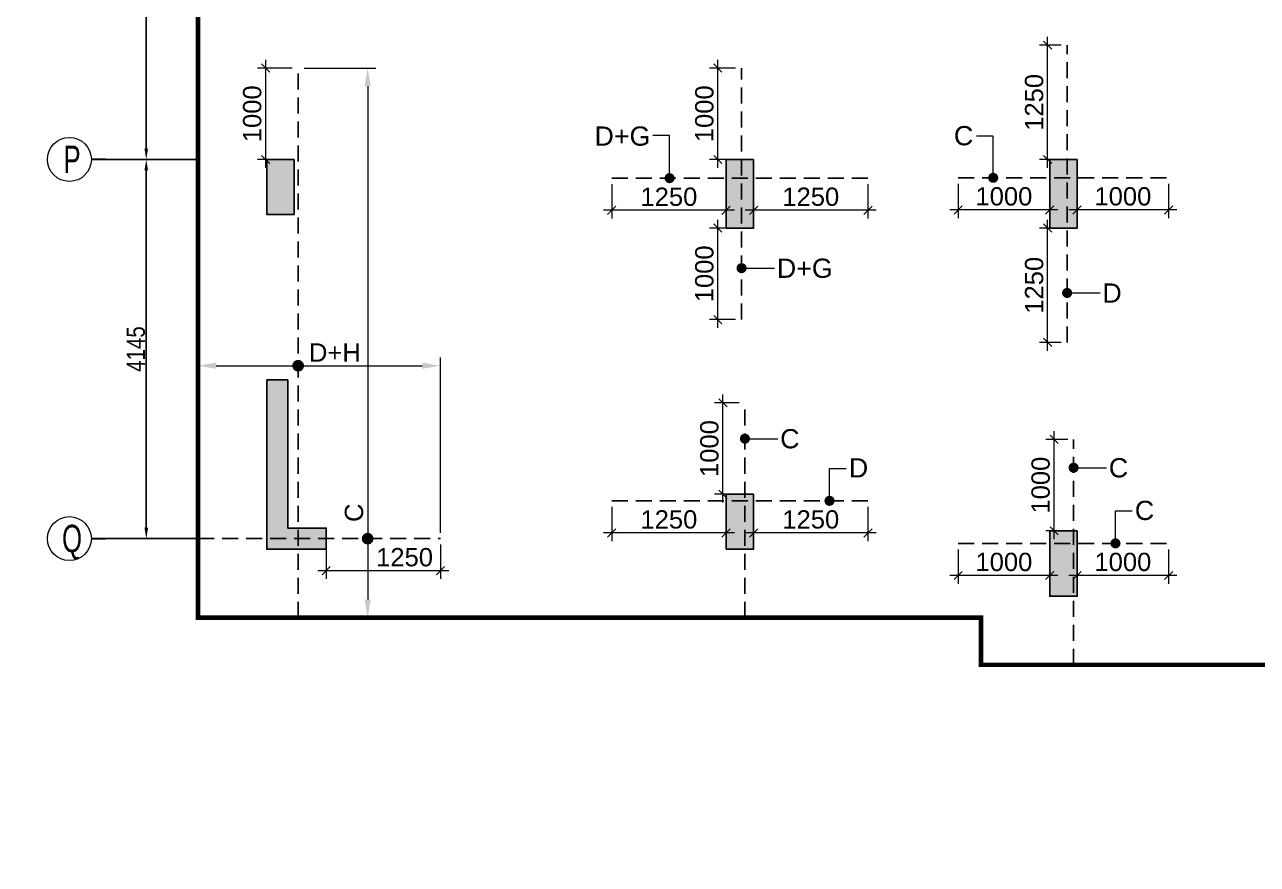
# Model space of a CAD drawing. Header units: millimetres. Extents: x 1123469 to 1883119, y -126924 to 196924.
# Drawn here: x 1460820 to 1474288, y 124283 to 133464 of the extents above; entities that cross this region are included whole.
import ezdxf
from ezdxf.enums import TextEntityAlignment as Align

# ---------------------------------------------------------------- set-up
doc = ezdxf.new("R2010")
doc.units = ezdxf.units.MM
doc.header["$LTSCALE"] = 500
doc.header["$MEASUREMENT"] = 0
doc.header["$PDMODE"] = 34
for name, pattern in [('CONTINOUS', [0]), ('HIDDEN', [0.375, 0.25, -0.125]), ('Site$0$CENTER2', [1.125, 0.75, -0.125, 0.125, -0.125])]:
    doc.linetypes.add(name, pattern=pattern)
doc.layers.get('Defpoints').update_dxf_attribs({"lineweight": 0})
for name, color, linetype, lineweight in [('ARWO', 1, 'Continuous', 18), ('CUT OUT', 1, 'Continuous', 13), ('dim-M', 1, 'Continuous', 15), ('FOOTING', 1, 'Continuous', 15), ('GRID NO.', 7, 'Continuous', 20), ('S - SUNK', 251, 'Continuous', 0), ('TOWER COL HATCH', 253, 'Continuous', 20)]:
    doc.layers.add(name, color=color, linetype=linetype, lineweight=lineweight)
for name, color, linetype in [('COL. DIM', 3, 'Continuous'), ('GRID', 7, 'Continuous'), ('GRID DIM', 7, 'Continuous'), ('reinf.', 4, 'Continuous'), ('TEXT 1', 1, 'Continuous'), ('TOWER AREA COLUMN.', 6, 'Continuous')]:
    doc.layers.add(name, color=color, linetype=linetype)
doc.styles.add('3mm', font='arial.ttf')
doc.styles.add('D50', font='arial.ttf', dxfattribs={"width": 0.8})
doc.dimstyles.new('INNER DIM', dxfattribs={"dimtxt": 200, "dimasz": 120, "dimexe": 25, "dimexo": 25, "dimgap": 12, "dimtad": 1, "dimdec": 0, "dimrnd": 5, "dimzin": 0, "dimdsep": 46, "dimtxsty": 'D50', "dimcen": 0.09, "dimdle": 25, "dimclrt": 6, "dimadec": 0, "dimazin": 0, "dimtfac": 1, "dimtdec": 0, "dimtofl": 0, "dimtmove": 1, "dimatfit": 3, "dimfxl": 75, "dimtolj": 1, "dimtzin": 0, "dimarcsym": 0})
doc.dimstyles.new('PARAMVEER', dxfattribs={"dimtxt": 200, "dimasz": 100, "dimexe": 0, "dimexo": 25, "dimgap": 10, "dimtad": 1, "dimdec": 0, "dimrnd": 5, "dimzin": 0, "dimdsep": 46, "dimtxsty": '3mm', "dimblk": 'OBLIQUE', "dimcen": 0.09, "dimdle": 75, "dimclrd": 1, "dimclre": 1, "dimclrt": 3, "dimadec": 0, "dimazin": 0, "dimtfac": 1, "dimtdec": 0, "dimtmove": 1, "dimatfit": 3, "dimfxl": 100, "dimtolj": 1, "dimtzin": 0, "dimlwd": 18, "dimlwe": 5, "dimarcsym": 0})
doc.dimstyles.new('PARAMVEER BEAM', dxfattribs={"dimtxt": 200, "dimasz": 100, "dimexe": 0, "dimexo": 0, "dimgap": 10, "dimtad": 1, "dimdec": 0, "dimzin": 0, "dimdsep": 46, "dimtxsty": '3mm', "dimblk": 'ARCHTICK', "dimcen": 0.09, "dimdle": 75, "dimclrd": 1, "dimclre": 1, "dimclrt": 3, "dimadec": 0, "dimazin": 0, "dimtfac": 1, "dimtdec": 0, "dimtmove": 1, "dimatfit": 3, "dimfxl": 100, "dimtolj": 1, "dimtzin": 0, "dimlwd": 18, "dimlwe": 5, "dimarcsym": 0})

# ---------------------------------------------------------------- blocks, each defined once
blk = doc.blocks.new('3tgra')
at = {"layer": 'TOWER COL HATCH'}
h = blk.add_hatch(color=253, dxfattribs=at)
h.dxf.hatch_style = 1
h.paths.add_polyline_path([(1365941, 68967), (1365641, 68967), (1365641, 68367), (1365941, 68367)])
h = blk.add_hatch(color=253, dxfattribs=at)
h.dxf.hatch_style = 1
h.paths.add_polyline_path([(1370961, 68967), (1370661, 68967), (1370661, 68217), (1370961, 68217)])
h = blk.add_hatch(color=253, dxfattribs=at)
h.dxf.hatch_style = 1
h.paths.add_polyline_path([(1374496, 68967), (1374196, 68967), (1374196, 68217), (1374496, 68217)])
h = blk.add_hatch(color=253, dxfattribs=at)
h.dxf.hatch_style = 1
h.paths.add_polyline_path([(1365641, 66557), (1365641, 64707), (1366291, 64707), (1366291, 64937), (1365871, 64937), (1365871, 66557)])
h = blk.add_hatch(color=253, dxfattribs=at)
h.dxf.hatch_style = 1
h.paths.add_polyline_path([(1370961, 65307), (1370661, 65307), (1370661, 64707), (1370961, 64707)])
h = blk.add_hatch(color=253, dxfattribs=at)
h.dxf.hatch_style = 1
h.paths.add_polyline_path([(1374496, 64907), (1374196, 64907), (1374196, 64192), (1374496, 64192)])
at = {"layer": 'TOWER AREA COLUMN.', "color": 4}
for points in [[(1365941, 68967), (1365641, 68967), (1365641, 68367), (1365941, 68367)], [(1370961, 68967), (1370661, 68967), (1370661, 68217), (1370961, 68217)], [(1374496, 68967), (1374196, 68967), (1374196, 68217), (1374496, 68217)], [(1370961, 65307), (1370661, 65307), (1370661, 64707), (1370961, 64707)], [(1374496, 64907), (1374196, 64907), (1374196, 64192), (1374496, 64192)]]:
    blk.add_lwpolyline(points, close=True, dxfattribs=at)
blk.add_lwpolyline([(1365641, 66557), (1365641, 64707), (1366291, 64707), (1366291, 64937), (1365871, 64937), (1365871, 66557), (1365641, 66557)], dxfattribs=at)
blk = doc.blocks.new('GRID MARK')
at = {"layer": 'GRID NO.', "const_width": 50}
blk.add_lwpolyline([(0, -541), (0, -891)], dxfattribs=at)
at = {"layer": 'GRID NO.'}
blk.add_circle((0, 0), 541, dxfattribs=at)
at = {"layer": 'GRID NO.', "style": 'D50', "width": 0.8}
blk.add_attdef('Y1', text='', height=500, dxfattribs=at).set_placement((-33, -267), align=Align.CENTER)
blk = doc.blocks.new('*D243')
at = {"layer": 'Defpoints', "color": 0, "linetype": 'Continuous', "transparency": 16777216}
for p in [(1462271, 135624), (1462149, 131989), (1462271, 131989)]:
    blk.add_point(p, dxfattribs=at)
at = {"layer": 'GRID DIM', "color": 0, "linetype": 'Continuous', "lineweight": -2, "transparency": 16777216}
for p, q in [((1462246, 135624), (1462124, 135624)), ((1462246, 131989), (1462124, 131989))]:
    blk.add_line(p, q, dxfattribs=at)
at = {"layer": 'GRID DIM', "linetype": 'Continuous', "lineweight": -2, "transparency": 16777216}
blk.add_line((1462149, 135504), (1462149, 132109), dxfattribs=at)
at = {"layer": 'GRID DIM', "linetype": 'Continuous', "transparency": 16777216}
for points in [[(1462129, 135504), (1462169, 135504), (1462149, 135624)], [(1462129, 132109), (1462169, 132109), (1462149, 131989)]]:
    blk.add_solid(points, dxfattribs=at)
at = {"layer": 'GRID DIM', "linetype": 'Continuous', "transparency": 16777216, "insert": (1462034, 133807), "char_height": 200, "attachment_point": 5, "rotation": 90, "style": 'D50'}
blk.add_mtext('\\A1;3635', dxfattribs=at)
blk = doc.blocks.new('*D244')
at = {"layer": 'Defpoints', "color": 0, "linetype": 'Continuous', "transparency": 16777216}
for p in [(1462271, 131989), (1462149, 127844), (1462271, 127844)]:
    blk.add_point(p, dxfattribs=at)
at = {"layer": 'GRID DIM', "color": 0, "linetype": 'Continuous', "lineweight": -2, "transparency": 16777216}
for p, q in [((1462246, 131989), (1462124, 131989)), ((1462246, 127844), (1462124, 127844))]:
    blk.add_line(p, q, dxfattribs=at)
at = {"layer": 'GRID DIM', "linetype": 'Continuous', "lineweight": -2, "transparency": 16777216}
blk.add_line((1462149, 131869), (1462149, 127964), dxfattribs=at)
at = {"layer": 'GRID DIM', "linetype": 'Continuous', "transparency": 16777216}
for points in [[(1462129, 131869), (1462169, 131869), (1462149, 131989)], [(1462129, 127964), (1462169, 127964), (1462149, 127844)]]:
    blk.add_solid(points, dxfattribs=at)
at = {"layer": 'GRID DIM', "linetype": 'Continuous', "transparency": 16777216, "insert": (1462035, 129917), "char_height": 200, "attachment_point": 5, "rotation": 90, "style": 'D50'}
blk.add_mtext('\\A1;4145', dxfattribs=at)
blk = doc.blocks.new('_Oblique')
at = {"color": 0, "linetype": 'ByBlock', "lineweight": -2}
blk.add_line((-0.5, -0.5), (0.5, 0.5), dxfattribs=at)
blk = doc.blocks.new('*D444')
at = {"layer": 'COL. DIM', "color": 1, "linetype": 'CONTINOUS', "lineweight": 5, "ltscale": 10, "transparency": 16777216}
for p, q in [((1472216, 128929), (1471978, 128929)), ((1472216, 127929), (1471978, 127929))]:
    blk.add_line(p, q, dxfattribs=at)
at = {"layer": 'COL. DIM', "color": 1, "lineweight": 18, "ltscale": 10, "transparency": 16777216}
blk.add_line((1472068, 127839), (1472068, 129019), dxfattribs=at)
at = {"layer": 'Defpoints', "color": 0, "ltscale": 10, "transparency": 16777216}
for p in [(1472068, 128929), (1472281, 128929), (1472281, 127929)]:
    blk.add_point(p, dxfattribs=at)
at = {"layer": 'COL. DIM', "color": 1, "lineweight": 18, "ltscale": 10, "transparency": 16777216, "xscale": 90, "yscale": 90, "zscale": 90}
for p, rotation in [((1472068, 128929), 90), ((1472068, 127929), 270)]:
    blk.add_blockref('_Oblique', p, dxfattribs=dict(at, rotation=rotation))
at = {"layer": 'COL. DIM', "color": 3, "ltscale": 10, "transparency": 16777216, "insert": (1471921, 128429), "char_height": 200, "attachment_point": 5, "rotation": 90, "style": '3mm'}
blk.add_mtext('\\A1;1000', dxfattribs=at)
blk = doc.blocks.new('_ArchTick')
at = {"color": 0, "linetype": 'ByBlock', "const_width": 0.15}
blk.add_lwpolyline([(-0.5, -0.5), (0.5, 0.5)], dxfattribs=at)
blk = doc.blocks.new('*D445')
at = {"layer": 'COL. DIM', "color": 1, "linetype": 'CONTINOUS', "lineweight": 5, "ltscale": 10, "transparency": 16777216}
for p, q in [((1472319, 127727), (1472319, 127351)), ((1473319, 127727), (1473319, 127351))]:
    blk.add_line(p, q, dxfattribs=at)
at = {"layer": 'COL. DIM', "color": 1, "lineweight": 18, "ltscale": 10, "transparency": 16777216}
blk.add_line((1473409, 127441), (1472229, 127441), dxfattribs=at)
at = {"layer": 'Defpoints', "color": 0, "ltscale": 10, "transparency": 16777216}
for p in [(1472319, 127792), (1473319, 127792), (1472319, 127441)]:
    blk.add_point(p, dxfattribs=at)
at = {"layer": 'COL. DIM', "color": 1, "lineweight": 18, "ltscale": 10, "transparency": 16777216, "xscale": 90, "yscale": 90, "zscale": 90, "rotation": 180}
blk.add_blockref('_Oblique', (1472319, 127441), dxfattribs=at)
at = {"layer": 'COL. DIM', "color": 1, "lineweight": 18, "ltscale": 10, "transparency": 16777216, "xscale": 90, "yscale": 90, "zscale": 90}
blk.add_blockref('_Oblique', (1473319, 127441), dxfattribs=at)
at = {"layer": 'COL. DIM', "color": 3, "ltscale": 10, "transparency": 16777216, "insert": (1472819, 127588), "char_height": 200, "attachment_point": 5, "style": '3mm'}
blk.add_mtext('\\A1;1000', dxfattribs=at)
blk = doc.blocks.new('*D446')
at = {"layer": 'COL. DIM', "color": 1, "linetype": 'CONTINOUS', "lineweight": 5, "ltscale": 10, "transparency": 16777216}
for p, q in [((1471019, 127727), (1471019, 127351)), ((1472019, 127727), (1472019, 127351))]:
    blk.add_line(p, q, dxfattribs=at)
at = {"layer": 'COL. DIM', "color": 1, "lineweight": 18, "ltscale": 10, "transparency": 16777216}
blk.add_line((1472109, 127441), (1470929, 127441), dxfattribs=at)
at = {"layer": 'Defpoints', "color": 0, "ltscale": 10, "transparency": 16777216}
for p in [(1471019, 127792), (1472019, 127792), (1471019, 127441)]:
    blk.add_point(p, dxfattribs=at)
at = {"layer": 'COL. DIM', "color": 1, "lineweight": 18, "ltscale": 10, "transparency": 16777216, "xscale": 90, "yscale": 90, "zscale": 90, "rotation": 180}
blk.add_blockref('_Oblique', (1471019, 127441), dxfattribs=at)
at = {"layer": 'COL. DIM', "color": 1, "lineweight": 18, "ltscale": 10, "transparency": 16777216, "xscale": 90, "yscale": 90, "zscale": 90}
blk.add_blockref('_Oblique', (1472019, 127441), dxfattribs=at)
at = {"layer": 'COL. DIM', "color": 3, "ltscale": 10, "transparency": 16777216, "insert": (1471519, 127588), "char_height": 200, "attachment_point": 5, "style": '3mm'}
blk.add_mtext('\\A1;1000', dxfattribs=at)
blk = doc.blocks.new('*D441')
at = {"layer": 'COL. DIM', "color": 1, "linetype": 'CONTINOUS', "lineweight": 5, "ltscale": 10, "transparency": 16777216}
for p, q in [((1468625, 129329), (1468359, 129329)), ((1468625, 128329), (1468359, 128329))]:
    blk.add_line(p, q, dxfattribs=at)
at = {"layer": 'COL. DIM', "color": 1, "lineweight": 18, "ltscale": 10, "transparency": 16777216}
blk.add_line((1468449, 128239), (1468449, 129419), dxfattribs=at)
at = {"layer": 'Defpoints', "color": 0, "ltscale": 10, "transparency": 16777216}
for p in [(1468449, 129329), (1468690, 129329), (1468690, 128329)]:
    blk.add_point(p, dxfattribs=at)
at = {"layer": 'COL. DIM', "color": 1, "lineweight": 18, "ltscale": 10, "transparency": 16777216, "xscale": 90, "yscale": 90, "zscale": 90}
for p, rotation in [((1468449, 129329), 90), ((1468449, 128329), 270)]:
    blk.add_blockref('_Oblique', p, dxfattribs=dict(at, rotation=rotation))
at = {"layer": 'COL. DIM', "color": 3, "ltscale": 10, "transparency": 16777216, "insert": (1468302, 128829), "char_height": 200, "attachment_point": 5, "rotation": 90, "style": '3mm'}
blk.add_mtext('\\A1;1000', dxfattribs=at)
blk = doc.blocks.new('*D442')
at = {"layer": 'COL. DIM', "color": 1, "linetype": 'CONTINOUS', "lineweight": 5, "ltscale": 10, "transparency": 16777216}
for p, q in [((1468784, 128192), (1468784, 127816)), ((1470034, 128192), (1470034, 127816))]:
    blk.add_line(p, q, dxfattribs=at)
at = {"layer": 'COL. DIM', "color": 1, "lineweight": 18, "ltscale": 10, "transparency": 16777216}
blk.add_line((1470124, 127906), (1468694, 127906), dxfattribs=at)
at = {"layer": 'Defpoints', "color": 0, "ltscale": 10, "transparency": 16777216}
for p in [(1468784, 128257), (1470034, 128257), (1468784, 127906)]:
    blk.add_point(p, dxfattribs=at)
at = {"layer": 'COL. DIM', "color": 1, "lineweight": 18, "ltscale": 10, "transparency": 16777216, "xscale": 90, "yscale": 90, "zscale": 90, "rotation": 180}
blk.add_blockref('_Oblique', (1468784, 127906), dxfattribs=at)
at = {"layer": 'COL. DIM', "color": 1, "lineweight": 18, "ltscale": 10, "transparency": 16777216, "xscale": 90, "yscale": 90, "zscale": 90}
blk.add_blockref('_Oblique', (1470034, 127906), dxfattribs=at)
at = {"layer": 'COL. DIM', "color": 3, "ltscale": 10, "transparency": 16777216, "insert": (1469409, 128053), "char_height": 200, "attachment_point": 5, "style": '3mm'}
blk.add_mtext('\\A1;1250', dxfattribs=at)
blk = doc.blocks.new('*D443')
at = {"layer": 'COL. DIM', "color": 1, "linetype": 'CONTINOUS', "lineweight": 5, "ltscale": 10, "transparency": 16777216}
for p, q in [((1467234, 128192), (1467234, 127816)), ((1468484, 128192), (1468484, 127816))]:
    blk.add_line(p, q, dxfattribs=at)
at = {"layer": 'COL. DIM', "color": 1, "lineweight": 18, "ltscale": 10, "transparency": 16777216}
blk.add_line((1468574, 127906), (1467144, 127906), dxfattribs=at)
at = {"layer": 'Defpoints', "color": 0, "ltscale": 10, "transparency": 16777216}
for p in [(1467234, 128257), (1468484, 128257), (1467234, 127906)]:
    blk.add_point(p, dxfattribs=at)
at = {"layer": 'COL. DIM', "color": 1, "lineweight": 18, "ltscale": 10, "transparency": 16777216, "xscale": 90, "yscale": 90, "zscale": 90, "rotation": 180}
blk.add_blockref('_Oblique', (1467234, 127906), dxfattribs=at)
at = {"layer": 'COL. DIM', "color": 1, "lineweight": 18, "ltscale": 10, "transparency": 16777216, "xscale": 90, "yscale": 90, "zscale": 90}
blk.add_blockref('_Oblique', (1468484, 127906), dxfattribs=at)
at = {"layer": 'COL. DIM', "color": 3, "ltscale": 10, "transparency": 16777216, "insert": (1467859, 128053), "char_height": 200, "attachment_point": 5, "style": '3mm'}
blk.add_mtext('\\A1;1250', dxfattribs=at)
blk = doc.blocks.new('*D439')
at = {"layer": 'COL. DIM', "color": 1, "lineweight": 18, "ltscale": 10, "transparency": 16777216}
blk.add_line((1463454, 131899), (1463454, 133079), dxfattribs=at)
at = {"layer": 'COL. DIM', "color": 1, "linetype": 'CONTINOUS', "lineweight": 5, "ltscale": 10, "transparency": 16777216}
for p, q in [((1463743, 132989), (1463364, 132989)), ((1463629, 131989), (1463364, 131989))]:
    blk.add_line(p, q, dxfattribs=at)
at = {"layer": 'Defpoints', "color": 0, "ltscale": 10, "transparency": 16777216}
for p in [(1463454, 132989), (1463808, 132989), (1463694, 131989)]:
    blk.add_point(p, dxfattribs=at)
at = {"layer": 'COL. DIM', "color": 1, "lineweight": 18, "ltscale": 10, "transparency": 16777216, "xscale": 90, "yscale": 90, "zscale": 90}
for p, rotation in [((1463454, 132989), 90), ((1463454, 131989), 270)]:
    blk.add_blockref('_Oblique', p, dxfattribs=dict(at, rotation=rotation))
at = {"layer": 'COL. DIM', "color": 3, "ltscale": 10, "transparency": 16777216, "insert": (1463307, 132489), "char_height": 200, "attachment_point": 5, "rotation": 90, "style": '3mm'}
blk.add_mtext('\\A1;1000', dxfattribs=at)
blk = doc.blocks.new('*D440')
at = {"layer": 'COL. DIM', "color": 1, "linetype": 'CONTINOUS', "lineweight": 5, "ltscale": 10, "transparency": 16777216}
for p, q in [((1464114, 127779), (1464114, 127403)), ((1465364, 127779), (1465364, 127403))]:
    blk.add_line(p, q, dxfattribs=at)
at = {"layer": 'COL. DIM', "color": 1, "lineweight": 18, "ltscale": 10, "transparency": 16777216}
blk.add_line((1465454, 127493), (1464024, 127493), dxfattribs=at)
at = {"layer": 'Defpoints', "color": 0, "ltscale": 10, "transparency": 16777216}
for p in [(1464114, 127844), (1465364, 127844), (1464114, 127493)]:
    blk.add_point(p, dxfattribs=at)
at = {"layer": 'COL. DIM', "color": 1, "lineweight": 18, "ltscale": 10, "transparency": 16777216, "xscale": 90, "yscale": 90, "zscale": 90, "rotation": 180}
blk.add_blockref('_Oblique', (1464114, 127493), dxfattribs=at)
at = {"layer": 'COL. DIM', "color": 1, "lineweight": 18, "ltscale": 10, "transparency": 16777216, "xscale": 90, "yscale": 90, "zscale": 90}
blk.add_blockref('_Oblique', (1465364, 127493), dxfattribs=at)
at = {"layer": 'COL. DIM', "color": 3, "ltscale": 10, "transparency": 16777216, "insert": (1464971, 127640), "char_height": 200, "attachment_point": 5, "style": '3mm'}
blk.add_mtext('\\A1;1250', dxfattribs=at)
blk = doc.blocks.new('*D451')
at = {"layer": 'COL. DIM', "color": 1, "linetype": 'CONTINOUS', "lineweight": 5, "ltscale": 10, "transparency": 16777216}
for p, q in [((1462714, 129412), (1462714, 129824)), ((1465364, 127909), (1465364, 129824))]:
    blk.add_line(p, q, dxfattribs=at)
at = {"layer": 'COL. DIM', "color": 1, "lineweight": 18, "ltscale": 10, "transparency": 16777216}
blk.add_line((1462914, 129734), (1465164, 129734), dxfattribs=at)
at = {"layer": 'COL. DIM', "color": 1, "ltscale": 10, "transparency": 16777216}
for points in [[(1462914, 129768), (1462914, 129701), (1462714, 129734)], [(1465164, 129768), (1465164, 129701), (1465364, 129734)]]:
    blk.add_solid(points, dxfattribs=at)
at = {"layer": 'Defpoints', "color": 0, "ltscale": 10, "transparency": 16777216}
for p in [(1465364, 129734), (1462714, 129347), (1465364, 127844)]:
    blk.add_point(p, dxfattribs=at)
at = {"layer": 'COL. DIM', "color": 3, "ltscale": 10, "transparency": 16777216, "insert": (1464210, 129879), "char_height": 200, "attachment_point": 5, "style": '3mm'}
blk.add_mtext('\\A1;D+H', dxfattribs=at)
blk = doc.blocks.new('*D452')
at = {"layer": 'COL. DIM', "color": 1, "linetype": 'CONTINOUS', "lineweight": 5, "ltscale": 10, "transparency": 16777216}
for p, q in [((1463873, 132989), (1464658, 132989)), ((1463873, 126979), (1464658, 126979))]:
    blk.add_line(p, q, dxfattribs=at)
at = {"layer": 'COL. DIM', "color": 1, "lineweight": 18, "ltscale": 10, "transparency": 16777216}
blk.add_line((1464568, 132789), (1464568, 127179), dxfattribs=at)
at = {"layer": 'COL. DIM', "color": 1, "ltscale": 10, "transparency": 16777216}
for points in [[(1464534, 132789), (1464601, 132789), (1464568, 132989)], [(1464534, 127179), (1464601, 127179), (1464568, 126979)]]:
    blk.add_solid(points, dxfattribs=at)
at = {"layer": 'Defpoints', "color": 0, "ltscale": 10, "transparency": 16777216}
for p in [(1463808, 132989), (1463808, 126979), (1464568, 126979)]:
    blk.add_point(p, dxfattribs=at)
at = {"layer": 'COL. DIM', "color": 3, "ltscale": 10, "transparency": 16777216, "insert": (1464419, 128127), "char_height": 200, "attachment_point": 5, "rotation": 90, "style": '3mm'}
blk.add_mtext('\\A1;C', dxfattribs=at)
blk = doc.blocks.new('*D435')
at = {"layer": 'COL. DIM', "color": 1, "lineweight": 18, "ltscale": 10, "transparency": 16777216}
blk.add_line((1468394, 131899), (1468394, 133079), dxfattribs=at)
at = {"layer": 'COL. DIM', "color": 1, "linetype": 'CONTINOUS', "lineweight": 5, "ltscale": 10, "transparency": 16777216}
for p, q in [((1468588, 132989), (1468304, 132989)), ((1468588, 131989), (1468304, 131989))]:
    blk.add_line(p, q, dxfattribs=at)
at = {"layer": 'Defpoints', "color": 0, "ltscale": 10, "transparency": 16777216}
for p in [(1468394, 132989), (1468653, 132989), (1468653, 131989)]:
    blk.add_point(p, dxfattribs=at)
at = {"layer": 'COL. DIM', "color": 1, "lineweight": 18, "ltscale": 10, "transparency": 16777216, "xscale": 90, "yscale": 90, "zscale": 90}
for p, rotation in [((1468394, 132989), 90), ((1468394, 131989), 270)]:
    blk.add_blockref('_Oblique', p, dxfattribs=dict(at, rotation=rotation))
at = {"layer": 'COL. DIM', "color": 3, "ltscale": 10, "transparency": 16777216, "insert": (1468247, 132489), "char_height": 200, "attachment_point": 5, "rotation": 90, "style": '3mm'}
blk.add_mtext('\\A1;1000', dxfattribs=at)
blk = doc.blocks.new('*D436')
at = {"layer": 'COL. DIM', "color": 1, "linetype": 'CONTINOUS', "lineweight": 5, "ltscale": 10, "transparency": 16777216}
for p, q in [((1467234, 131720), (1467234, 131344)), ((1468484, 131720), (1468484, 131344))]:
    blk.add_line(p, q, dxfattribs=at)
at = {"layer": 'COL. DIM', "color": 1, "lineweight": 18, "ltscale": 10, "transparency": 16777216}
blk.add_line((1468574, 131434), (1467144, 131434), dxfattribs=at)
at = {"layer": 'Defpoints', "color": 0, "ltscale": 10, "transparency": 16777216}
for p in [(1467234, 131785), (1468484, 131785), (1467234, 131434)]:
    blk.add_point(p, dxfattribs=at)
at = {"layer": 'COL. DIM', "color": 1, "lineweight": 18, "ltscale": 10, "transparency": 16777216, "xscale": 90, "yscale": 90, "zscale": 90, "rotation": 180}
blk.add_blockref('_Oblique', (1467234, 131434), dxfattribs=at)
at = {"layer": 'COL. DIM', "color": 1, "lineweight": 18, "ltscale": 10, "transparency": 16777216, "xscale": 90, "yscale": 90, "zscale": 90}
blk.add_blockref('_Oblique', (1468484, 131434), dxfattribs=at)
at = {"layer": 'COL. DIM', "color": 3, "ltscale": 10, "transparency": 16777216, "insert": (1467859, 131581), "char_height": 200, "attachment_point": 5, "style": '3mm'}
blk.add_mtext('\\A1;1250', dxfattribs=at)
blk = doc.blocks.new('*D437')
at = {"layer": 'COL. DIM', "color": 1, "linetype": 'CONTINOUS', "lineweight": 5, "ltscale": 10, "transparency": 16777216}
for p, q in [((1468784, 131720), (1468784, 131344)), ((1470034, 131720), (1470034, 131344))]:
    blk.add_line(p, q, dxfattribs=at)
at = {"layer": 'COL. DIM', "color": 1, "lineweight": 18, "ltscale": 10, "transparency": 16777216}
blk.add_line((1470124, 131434), (1468694, 131434), dxfattribs=at)
at = {"layer": 'Defpoints', "color": 0, "ltscale": 10, "transparency": 16777216}
for p in [(1468784, 131785), (1470034, 131785), (1468784, 131434)]:
    blk.add_point(p, dxfattribs=at)
at = {"layer": 'COL. DIM', "color": 1, "lineweight": 18, "ltscale": 10, "transparency": 16777216, "xscale": 90, "yscale": 90, "zscale": 90, "rotation": 180}
blk.add_blockref('_Oblique', (1468784, 131434), dxfattribs=at)
at = {"layer": 'COL. DIM', "color": 1, "lineweight": 18, "ltscale": 10, "transparency": 16777216, "xscale": 90, "yscale": 90, "zscale": 90}
blk.add_blockref('_Oblique', (1470034, 131434), dxfattribs=at)
at = {"layer": 'COL. DIM', "color": 3, "ltscale": 10, "transparency": 16777216, "insert": (1469409, 131581), "char_height": 200, "attachment_point": 5, "style": '3mm'}
blk.add_mtext('\\A1;1250', dxfattribs=at)
blk = doc.blocks.new('*D438')
at = {"layer": 'COL. DIM', "color": 1, "lineweight": 18, "ltscale": 10, "transparency": 16777216}
blk.add_line((1468394, 130149), (1468394, 131329), dxfattribs=at)
at = {"layer": 'COL. DIM', "color": 1, "linetype": 'CONTINOUS', "lineweight": 5, "ltscale": 10, "transparency": 16777216}
for p, q in [((1468588, 131239), (1468304, 131239)), ((1468588, 130239), (1468304, 130239))]:
    blk.add_line(p, q, dxfattribs=at)
at = {"layer": 'Defpoints', "color": 0, "ltscale": 10, "transparency": 16777216}
for p in [(1468394, 131239), (1468653, 131239), (1468653, 130239)]:
    blk.add_point(p, dxfattribs=at)
at = {"layer": 'COL. DIM', "color": 1, "lineweight": 18, "ltscale": 10, "transparency": 16777216, "xscale": 90, "yscale": 90, "zscale": 90}
for p, rotation in [((1468394, 131239), 90), ((1468394, 130239), 270)]:
    blk.add_blockref('_Oblique', p, dxfattribs=dict(at, rotation=rotation))
at = {"layer": 'COL. DIM', "color": 3, "ltscale": 10, "transparency": 16777216, "insert": (1468247, 130739), "char_height": 200, "attachment_point": 5, "rotation": 90, "style": '3mm'}
blk.add_mtext('\\A1;1000', dxfattribs=at)
blk = doc.blocks.new('*D447')
at = {"layer": 'COL. DIM', "color": 1, "linetype": 'CONTINOUS', "lineweight": 5, "ltscale": 10, "transparency": 16777216}
for p, q in [((1472145, 133239), (1471907, 133239)), ((1472145, 131989), (1471907, 131989))]:
    blk.add_line(p, q, dxfattribs=at)
at = {"layer": 'COL. DIM', "color": 1, "lineweight": 18, "ltscale": 10, "transparency": 16777216}
blk.add_line((1471997, 131899), (1471997, 133329), dxfattribs=at)
at = {"layer": 'Defpoints', "color": 0, "ltscale": 10, "transparency": 16777216}
for p in [(1471997, 133239), (1472210, 133239), (1472210, 131989)]:
    blk.add_point(p, dxfattribs=at)
at = {"layer": 'COL. DIM', "color": 1, "lineweight": 18, "ltscale": 10, "transparency": 16777216, "xscale": 90, "yscale": 90, "zscale": 90}
for p, rotation in [((1471997, 133239), 90), ((1471997, 131989), 270)]:
    blk.add_blockref('_Oblique', p, dxfattribs=dict(at, rotation=rotation))
at = {"layer": 'COL. DIM', "color": 3, "ltscale": 10, "transparency": 16777216, "insert": (1471850, 132614), "char_height": 200, "attachment_point": 5, "rotation": 90, "style": '3mm'}
blk.add_mtext('\\A1;1250', dxfattribs=at)
blk = doc.blocks.new('*D448')
at = {"layer": 'COL. DIM', "color": 1, "linetype": 'CONTINOUS', "lineweight": 5, "ltscale": 10, "transparency": 16777216}
for p, q in [((1471019, 131724), (1471019, 131348)), ((1472019, 131724), (1472019, 131348))]:
    blk.add_line(p, q, dxfattribs=at)
at = {"layer": 'COL. DIM', "color": 1, "lineweight": 18, "ltscale": 10, "transparency": 16777216}
blk.add_line((1472109, 131438), (1470929, 131438), dxfattribs=at)
at = {"layer": 'Defpoints', "color": 0, "ltscale": 10, "transparency": 16777216}
for p in [(1471019, 131789), (1472019, 131789), (1471019, 131438)]:
    blk.add_point(p, dxfattribs=at)
at = {"layer": 'COL. DIM', "color": 1, "lineweight": 18, "ltscale": 10, "transparency": 16777216, "xscale": 90, "yscale": 90, "zscale": 90, "rotation": 180}
blk.add_blockref('_Oblique', (1471019, 131438), dxfattribs=at)
at = {"layer": 'COL. DIM', "color": 1, "lineweight": 18, "ltscale": 10, "transparency": 16777216, "xscale": 90, "yscale": 90, "zscale": 90}
blk.add_blockref('_Oblique', (1472019, 131438), dxfattribs=at)
at = {"layer": 'COL. DIM', "color": 3, "ltscale": 10, "transparency": 16777216, "insert": (1471519, 131585), "char_height": 200, "attachment_point": 5, "style": '3mm'}
blk.add_mtext('\\A1;1000', dxfattribs=at)
blk = doc.blocks.new('*D449')
at = {"layer": 'COL. DIM', "color": 1, "linetype": 'CONTINOUS', "lineweight": 5, "ltscale": 10, "transparency": 16777216}
for p, q in [((1472319, 131724), (1472319, 131348)), ((1473319, 131724), (1473319, 131348))]:
    blk.add_line(p, q, dxfattribs=at)
at = {"layer": 'COL. DIM', "color": 1, "lineweight": 18, "ltscale": 10, "transparency": 16777216}
blk.add_line((1473409, 131438), (1472229, 131438), dxfattribs=at)
at = {"layer": 'Defpoints', "color": 0, "ltscale": 10, "transparency": 16777216}
for p in [(1472319, 131789), (1473319, 131789), (1472319, 131438)]:
    blk.add_point(p, dxfattribs=at)
at = {"layer": 'COL. DIM', "color": 1, "lineweight": 18, "ltscale": 10, "transparency": 16777216, "xscale": 90, "yscale": 90, "zscale": 90, "rotation": 180}
blk.add_blockref('_Oblique', (1472319, 131438), dxfattribs=at)
at = {"layer": 'COL. DIM', "color": 1, "lineweight": 18, "ltscale": 10, "transparency": 16777216, "xscale": 90, "yscale": 90, "zscale": 90}
blk.add_blockref('_Oblique', (1473319, 131438), dxfattribs=at)
at = {"layer": 'COL. DIM', "color": 3, "ltscale": 10, "transparency": 16777216, "insert": (1472819, 131585), "char_height": 200, "attachment_point": 5, "style": '3mm'}
blk.add_mtext('\\A1;1000', dxfattribs=at)
blk = doc.blocks.new('*D450')
at = {"layer": 'COL. DIM', "color": 1, "lineweight": 18, "ltscale": 10, "transparency": 16777216}
blk.add_line((1471997, 129899), (1471997, 131329), dxfattribs=at)
at = {"layer": 'COL. DIM', "color": 1, "linetype": 'CONTINOUS', "lineweight": 5, "ltscale": 10, "transparency": 16777216}
for p, q in [((1472145, 131239), (1471907, 131239)), ((1472145, 129989), (1471907, 129989))]:
    blk.add_line(p, q, dxfattribs=at)
at = {"layer": 'Defpoints', "color": 0, "ltscale": 10, "transparency": 16777216}
for p in [(1471997, 131239), (1472210, 131239), (1472210, 129989)]:
    blk.add_point(p, dxfattribs=at)
at = {"layer": 'COL. DIM', "color": 1, "lineweight": 18, "ltscale": 10, "transparency": 16777216, "xscale": 90, "yscale": 90, "zscale": 90}
for p, rotation in [((1471997, 131239), 90), ((1471997, 129989), 270)]:
    blk.add_blockref('_Oblique', p, dxfattribs=dict(at, rotation=rotation))
at = {"layer": 'COL. DIM', "color": 3, "ltscale": 10, "transparency": 16777216, "insert": (1471850, 130614), "char_height": 200, "attachment_point": 5, "rotation": 90, "style": '3mm'}
blk.add_mtext('\\A1;1250', dxfattribs=at)
blk = doc.blocks.new('*D2624')
at = {"layer": 'COL. DIM', "color": 1, "linetype": 'CONTINOUS', "lineweight": 5, "ltscale": 10, "transparency": 16777216}
for p, q in [((1726903, 142855), (1726903, 142349)), ((1727203, 141672), (1727203, 142529))]:
    blk.add_line(p, q, dxfattribs=at)
at = {"layer": 'COL. DIM', "color": 1, "lineweight": 18, "ltscale": 10, "transparency": 16777216}
blk.add_line((1726813, 142439), (1727293, 142439), dxfattribs=at)
at = {"layer": 'Defpoints', "color": 0, "ltscale": 10, "transparency": 16777216}
for p in [(1726903, 142920), (1727203, 142439), (1727203, 141607), (1405056, 139394), (1364891, 126979), (1364891, 124333)]:
    blk.add_point(p, dxfattribs=at)
at = {"layer": 'S - SUNK', "color": 1, "lineweight": 18, "ltscale": 10, "transparency": 16777216}
blk.add_line((1405131, 124333), (1364816, 124333), dxfattribs=at)
at = {"layer": 'S - SUNK', "color": 1, "lineweight": 5, "ltscale": 10, "transparency": 16777216}
for p, q in [((1364891, 124333), (1364891, 124333)), ((1405056, 124333), (1405056, 124333))]:
    blk.add_line(p, q, dxfattribs=at)
at = {"layer": 'COL. DIM', "color": 1, "lineweight": 18, "ltscale": 10, "transparency": 16777216, "xscale": 90, "yscale": 90, "zscale": 90, "rotation": 180}
blk.add_blockref('_Oblique', (1726903, 142439), dxfattribs=at)
at = {"layer": 'COL. DIM', "color": 1, "lineweight": 18, "ltscale": 10, "transparency": 16777216, "xscale": 90, "yscale": 90, "zscale": 90}
blk.add_blockref('_Oblique', (1727203, 142439), dxfattribs=at)
at = {"layer": 'S - SUNK', "color": 1, "lineweight": 18, "ltscale": 10, "transparency": 16777216, "xscale": 100, "yscale": 100, "zscale": 100, "rotation": 180}
blk.add_blockref('_Oblique', (1364891, 124333), dxfattribs=at)
at = {"layer": 'S - SUNK', "color": 1, "lineweight": 18, "ltscale": 10, "transparency": 16777216, "xscale": 100, "yscale": 100, "zscale": 100}
blk.add_blockref('_Oblique', (1405056, 124333), dxfattribs=at)
at = {"layer": 'COL. DIM', "color": 3, "ltscale": 10, "transparency": 16777216, "insert": (1727053, 142587), "char_height": 200, "attachment_point": 5, "style": '3mm'}
blk.add_mtext('\\A1;300', dxfattribs=at)
at = {"layer": 'S - SUNK', "color": 3, "ltscale": 10, "transparency": 16777216, "insert": (1384973, 124445), "char_height": 200, "attachment_point": 5, "style": '3mm'}
blk.add_mtext('\\A1;40165', dxfattribs=at)
blk = doc.blocks.new('*D2625')
at = {"layer": 'COL. DIM', "color": 1, "lineweight": 18, "ltscale": 10, "transparency": 16777216}
blk.add_line((1725456, 141997), (1725456, 141517), dxfattribs=at)
at = {"layer": 'COL. DIM', "color": 1, "linetype": 'CONTINOUS', "lineweight": 5, "ltscale": 10, "transparency": 16777216}
for p, q in [((1725012, 141907), (1725546, 141907)), ((1724393, 141607), (1725546, 141607))]:
    blk.add_line(p, q, dxfattribs=at)
at = {"layer": 'Defpoints', "color": 0, "ltscale": 10, "transparency": 16777216}
for p in [(1358872, 158914), (1431761, 158914), (1724947, 141907), (1724328, 141607), (1725456, 141607), (1442851, 126979)]:
    blk.add_point(p, dxfattribs=at)
at = {"layer": 'S - SUNK', "color": 1, "lineweight": 18, "ltscale": 10, "transparency": 16777216}
blk.add_line((1358872, 126904), (1358872, 158989), dxfattribs=at)
at = {"layer": 'S - SUNK', "color": 1, "lineweight": 5, "ltscale": 10, "transparency": 16777216}
for p, q in [((1358872, 158914), (1358872, 158914)), ((1358872, 126979), (1358872, 126979))]:
    blk.add_line(p, q, dxfattribs=at)
at = {"layer": 'COL. DIM', "color": 1, "lineweight": 18, "ltscale": 10, "transparency": 16777216, "xscale": 90, "yscale": 90, "zscale": 90}
for p, rotation in [((1725456, 141907), 90), ((1725456, 141607), 270)]:
    blk.add_blockref('_Oblique', p, dxfattribs=dict(at, rotation=rotation))
at = {"layer": 'S - SUNK', "color": 1, "lineweight": 18, "ltscale": 10, "transparency": 16777216, "xscale": 100, "yscale": 100, "zscale": 100}
for p, rotation in [((1358872, 158914), 90), ((1358872, 126979), 270)]:
    blk.add_blockref('_Oblique', p, dxfattribs=dict(at, rotation=rotation))
at = {"layer": 'COL. DIM', "color": 3, "ltscale": 10, "transparency": 16777216, "insert": (1725308, 141757), "char_height": 200, "attachment_point": 5, "rotation": 90, "style": '3mm'}
blk.add_mtext('\\A1;300', dxfattribs=at)
at = {"layer": 'S - SUNK', "color": 3, "ltscale": 10, "transparency": 16777216, "insert": (1358760, 142947), "char_height": 200, "attachment_point": 5, "rotation": 90, "style": '3mm'}
blk.add_mtext('\\A1;31935', dxfattribs=at)

msp = doc.modelspace()

# ---------------------------------------------------------------- linework, layer by layer
at = {"layer": 'dim-M', "color": 4, "ltscale": 10, "const_width": 63.8}
for points in [[(1463776.5, 129734.3, -1), (1463840.3, 129734.3, -1)], [(1464535.8, 127844.3, -1), (1464599.6, 127844.3, -1)]]:
    msp.add_lwpolyline(points, format="xyb", close=True, dxfattribs=at)
at = {"layer": 'FOOTING', "color": 3, "ltscale": 10, "const_width": 50}
msp.add_lwpolyline([(1514784.2, 139394.2), (1488604.2, 139394.2), (1488604.2, 126979.3), (1480049.2, 126979.3), (1480049.2, 126464.3), (1471269.2, 126464.3), (1471269.2, 126979.3), (1462714.2, 126979.3), (1462714.2, 148629.4), (1473804.2, 148629.4), (1473804.2, 158914.1), (1482679.2, 158914.1), (1482679.2, 157414.1), (1486629.2, 157414.1), (1486629.2, 156599.2), (1488324.2, 156599.2), (1488324.2, 155194.2), (1515064.2, 155194.2)], dxfattribs=at)
at = {"layer": 'GRID', "color": 16, "linetype": 'Site$0$CENTER2', "ltscale": 3}
for points in [[(1461704.5, 131989.3), (1462714.2, 131989.3)], [(1461704.5, 127844.3), (1462714.2, 127844.3)]]:
    msp.add_lwpolyline(points, dxfattribs=at)
at = {"layer": 'reinf.', "color": 4, "linetype": 'HIDDEN', "ltscale": 1.4}
for p, q in [((1472209.7, 129989.3), (1472209.7, 133239.3)), ((1463808.4, 126979.3), (1463808.4, 132989.3)), ((1468653, 130239.3), (1468653, 132989.3)), ((1467234.2, 131785.1), (1470034.2, 131785.1)), ((1471019.2, 131789.2), (1473319.2, 131789.2)), ((1468689.6, 126979.3), (1468689.6, 129329.3)), ((1472280.5, 126464.3), (1472280.5, 128929.3)), ((1467234.2, 128257.2), (1470034.2, 128257.2)), ((1462714.2, 127844.3), (1465364.2, 127844.3)), ((1471019.2, 127792.2), (1473319.2, 127792.2))]:
    msp.add_line(p, q, dxfattribs=at)

# ---------------------------------------------------------------- block references
at = {"layer": 'CUT OUT', "color": 4}
msp.add_blockref('3tgra', (97823.6, 63022.5), dxfattribs=at)
at = {"layer": 'GRID NO.'}
ref = msp.add_blockref('GRID MARK', (1461309.2, 131989.3), dxfattribs=dict(at, xscale=0.443520000003279, yscale=0.443520000003279, zscale=0.443520000003279, rotation=90))
ref.add_attrib('Y1', 'P', dxfattribs={"height": 300, "style": 'D50', "width": 0.669886}).set_placement((1461338.2, 131990.3), align=Align.MIDDLE_CENTER)
ref = msp.add_blockref('GRID MARK', (1461309.2, 127844.3), dxfattribs=dict(at, xscale=0.443520000003279, yscale=0.443520000003279, zscale=0.443520000003279, rotation=90))
ref.add_attrib('Y1', 'Q', dxfattribs={"height": 300, "style": 'D50', "width": 0.669886}).set_placement((1461338.2, 127845.3), align=Align.MIDDLE_CENTER)

# ---------------------------------------------------------------- texts
at = {"layer": 'TEXT 1', "color": 2, "linetype": 'ByBlock', "style": '3mm'}
for s, p in [('D+G', (1467045.8, 132140.4, -0.1)), ('C', (1470972.4, 132144.6, -0.1)), ('D+G', (1469038, 130695.3, -0.1)), ('D', (1472594.7, 130424.3, -0.1)), ('C', (1469074.5, 128831.2, -0.1)), ('D', (1469824.8, 128512.7, -0.1)), ('C', (1472665.5, 128513.7, -0.1)), ('C', (1472949.3, 128047.8, -0.1))]:
    msp.add_text(s, height=210, dxfattribs=at).set_placement(p)

# ---------------------------------------------------------------- dimensions: what is measured, and where the dimension line sits
at = {"layer": 'COL. DIM', "color": 6, "ltscale": 10}
for base, p1, p2, angle, picture, middle in [((1725455.6, 141607.5), (1724947.2, 141907.5), (1724328.3, 141607.5), 90, '*D2625', (1725455.6, 141757.5)), ((1467234.2, 131433.5), (1468484.2, 131785.1), (1467234.2, 131785.1), 180, '*D436', (1467859.2, 131433.5)), ((1471019.2, 131437.7), (1472019.2, 131789.2), (1471019.2, 131789.2), 180, '*D448', (1471519.2, 131437.7)), ((1464114.2, 127492.7), (1465364.2, 127844.3), (1464114.2, 127844.3), 180, '*D440', (1464971.4, 127492.7))]:
    dim = msp.add_linear_dim(base=base, p1=p1, p2=p2, angle=angle, dimstyle='PARAMVEER', override={"dimasz": 90, "dimexe": 90, "dimexo": 65, "dimgap": 45, "dimpost": '\\X', "dimdle": 90, "dimfxl": 0.18, "dimarcsym": 1}, dxfattribs=at)
    dim.commit()
    dim.dimension.update_dxf_attribs({"geometry": picture, "text_midpoint": middle, "dimtype": 160})
dim = msp.add_linear_dim(base=(1727203.3, 142439.5), p1=(1726903.3, 142920.3), p2=(1727203.3, 141607.5), dimstyle='PARAMVEER', override={"dimasz": 90, "dimexe": 90, "dimexo": 65, "dimgap": 45, "dimpost": '\\X', "dimdle": 90, "dimfxl": 0.18, "dimarcsym": 1}, dxfattribs=at)
dim.commit()
dim.dimension.update_dxf_attribs({"geometry": '*D2624', "text_midpoint": (1727053.3, 142439.5), "dimtype": 160})
for base, p1, p2, angle, picture, middle in [((1471997.3, 133239.3), (1472209.7, 131989.3), (1472209.7, 133239.3), 270, '*D447', (1471850.2, 132614.3)), ((1463453.6, 132989.3), (1463694.2, 131989.3), (1463808.4, 132989.3), 270, '*D439', (1463306.5, 132489.3)), ((1468394, 132989.3), (1468653, 131989.3), (1468653, 132989.3), 270, '*D435', (1468246.9, 132489.3)), ((1468784.2, 131433.5), (1470034.2, 131785.1), (1468784.2, 131785.1), 180, '*D437', (1469409.2, 131580.7)), ((1472319.2, 131437.7), (1473319.2, 131789.2), (1472319.2, 131789.2), 180, '*D449', (1472819.2, 131584.8)), ((1468394, 131239.3), (1468653, 130239.3), (1468653, 131239.3), 270, '*D438', (1468246.9, 130739.3)), ((1471997.3, 131239.3), (1472209.7, 129989.3), (1472209.7, 131239.3), 270, '*D450', (1471850.2, 130614.3)), ((1468449, 129329.3), (1468689.6, 128329.3), (1468689.6, 129329.3), 270, '*D441', (1468301.9, 128829.3)), ((1472068.1, 128929.3), (1472280.5, 127929.3), (1472280.5, 128929.3), 270, '*D444', (1471921, 128429.3)), ((1467234.2, 127905.7), (1468484.2, 128257.2), (1467234.2, 128257.2), 180, '*D443', (1467859.2, 128052.8)), ((1468784.2, 127905.7), (1470034.2, 128257.2), (1468784.2, 128257.2), 180, '*D442', (1469409.2, 128052.8)), ((1471019.2, 127440.7), (1472019.2, 127792.2), (1471019.2, 127792.2), 180, '*D446', (1471519.2, 127587.8)), ((1472319.2, 127440.7), (1473319.2, 127792.2), (1472319.2, 127792.2), 180, '*D445', (1472819.2, 127587.8))]:
    dim = msp.add_linear_dim(base=base, p1=p1, p2=p2, angle=angle, dimstyle='PARAMVEER', override={"dimasz": 90, "dimexe": 90, "dimexo": 65, "dimgap": 45, "dimpost": '\\X', "dimdle": 90, "dimfxl": 0.18, "dimarcsym": 1}, dxfattribs=at)
    dim.commit()
    dim.dimension.update_dxf_attribs({"geometry": picture, "text_midpoint": middle})
dim = msp.add_linear_dim(base=(1464567.7, 126979.3), p1=(1463808.4, 132989.3), p2=(1463808.4, 126979.3), angle=270, text='C', dimstyle='PARAMVEER', override={"dimasz": 200, "dimexe": 90, "dimexo": 65, "dimgap": 45, "dimpost": '\\X', "dimsah": 1, "dimdle": 90, "dimfxl": 0.18, "dimarcsym": 1}, dxfattribs=at)
dim.commit()
dim.dimension.update_dxf_attribs({"geometry": '*D452', "text_midpoint": (1464567.7, 128126.6), "dimtype": 160})
dim = msp.add_linear_dim(base=(1465364.2, 129734.3), p1=(1462714.2, 129346.9), p2=(1465364.2, 127844.3), text='D+H', dimstyle='PARAMVEER', override={"dimasz": 200, "dimexe": 90, "dimexo": 65, "dimgap": 45, "dimpost": '\\X', "dimsah": 1, "dimdle": 90, "dimfxl": 0.18, "dimarcsym": 1}, dxfattribs=at)
dim.commit()
dim.dimension.update_dxf_attribs({"geometry": '*D451', "text_midpoint": (1464209.8, 129734.3), "dimtype": 160})
at = {"layer": 'GRID DIM', "color": 0, "linetype": 'Continuous'}
for base, p1, p2, picture, middle in [((1462148.6, 131989.3), (1462270.8, 135624.3), (1462270.8, 131989.3), '*D243', (1462034.5, 133806.8)), ((1462148.6, 127844.3), (1462270.8, 131989.3), (1462270.8, 127844.3), '*D244', (1462034.5, 129916.8))]:
    dim = msp.add_linear_dim(base=base, p1=p1, p2=p2, angle=90, dimstyle='INNER DIM', override={"dimclrd": 256, "dimclrt": 256}, dxfattribs=at)
    dim.commit()
    dim.dimension.update_dxf_attribs({"geometry": picture, "text_midpoint": middle})
at = {"layer": 'S - SUNK', "color": 4, "ltscale": 10}
dim = msp.add_linear_dim(base=(1358872.1, 158914.1), p1=(1442850.6, 126979.3), p2=(1431760.6, 158914.1), angle=90, dimstyle='PARAMVEER', override={"dimpost": '\\X', "dimfxl": 0.15, "dimfxlon": 1, "dimarcsym": 1}, dxfattribs=at)
dim.commit()
dim.dimension.update_dxf_attribs({"geometry": '*D2625', "text_midpoint": (1358759.9, 142946.7)})
dim = msp.add_linear_dim(base=(1364890.6, 124332.9), p1=(1405055.6, 139394.2), p2=(1364890.6, 126979.3), dimstyle='PARAMVEER', override={"dimpost": '\\X', "dimfxl": 0.15, "dimfxlon": 1, "dimarcsym": 1}, dxfattribs=at)
dim.commit()
dim.dimension.update_dxf_attribs({"geometry": '*D2624', "text_midpoint": (1384973.1, 124445)})

# ---------------------------------------------------------------- leaders
at = {"layer": 'ARWO', "color": 1}
for points in [[(1467866.6, 131785.1), (1467866.6, 132252.5), (1467684.1, 132252.5)], [(1471401.6, 131789.2), (1471401.6, 132245), (1471219.1, 132245)], [(1468653, 130801), (1469013.5, 130801)], [(1472209.7, 130530), (1472570.2, 130530)], [(1468689.6, 128936.9), (1469050.1, 128936.9)], [(1472280.5, 128619.5), (1472641, 128619.5)], [(1469613.6, 128257.2), (1469613.6, 128611.9), (1469796, 128611.9)], [(1472738.1, 127792.2), (1472738.1, 128147), (1472920.5, 128147)]]:
    msp.add_leader(points, dimstyle='PARAMVEER BEAM', override={"dimasz": 110, "dimtad": 0, "dimldrblk": 'Dot', "dimfxl": 0, "dimarcsym": 1}, dxfattribs=at)

doc.saveas('drawing.dxf')
